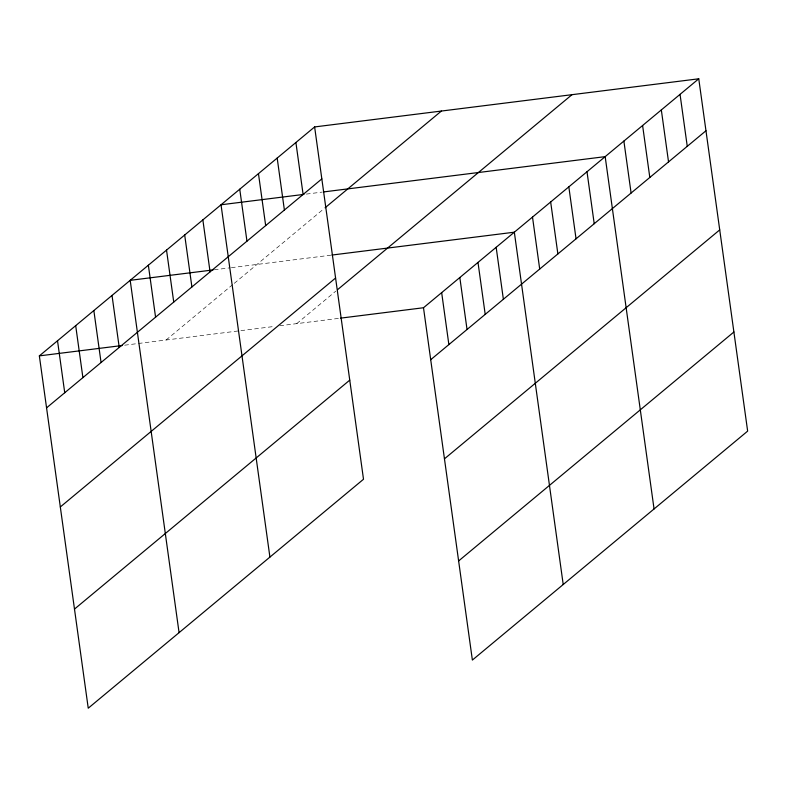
<?xml version="1.0" encoding="UTF-8"?>
<svg xmlns="http://www.w3.org/2000/svg" width="787" height="787" viewBox="0 0 787 787"><rect width="100%" height="100%" fill="white"/><g stroke="black" fill="none" stroke-linecap="round" stroke-linejoin="round"><path stroke-width="0.59" stroke-dasharray="3.94 2.95" d="M166.116 340.004L233.336 284.087M234.251 283.34L324.175 208.535M296.729 323.634L335.783 291.151M306.35 194.084L322.198 192.097M214.29 269.793L230.138 267.806M231.358 267.659L330.727 255.204M124.671 345.198L274.958 326.359M279.798 325.759L339.384 318.292"/><path stroke-width="1.18" d="M314.623 126.933L363.505 479.253L88.242 708.202L39.35 355.881L314.623 126.933L698.758 78.798L747.65 431.119L472.377 660.067L423.495 307.747L698.758 78.798M46.561 407.853L321.834 178.895M325.09 207.778L441.389 111.056M60.314 506.966L335.587 278.018M337.603 289.636L571.992 94.686M74.48 609.089L349.753 380.131M430.705 359.708L705.969 130.76M444.458 458.831L719.721 229.883M458.624 560.944L733.897 331.996M303.91 194.389L221.029 204.777L269.911 557.098M323.418 191.949L605.173 156.643L654.056 508.953M213.07 269.941L130.189 280.329L179.072 632.65M331.937 255.047L514.334 232.195L563.217 584.515M39.35 355.881L122.241 345.503M340.604 318.135L423.495 307.747M680.047 94.371L687.258 146.333M661.326 109.934L668.537 161.896M642.605 125.507L649.816 177.469M623.884 141.07L631.095 193.041M587.004 171.753L594.215 223.715M568.834 186.863L576.045 238.825M550.664 201.974L557.875 253.935M532.504 217.084L539.705 269.046M496.164 247.305L503.375 299.267M477.994 262.415L485.205 314.377M459.824 277.526L467.035 329.487M441.664 292.636L448.875 344.598M295.902 142.506L303.113 194.468M277.181 158.069L284.392 210.04M258.461 173.642L265.672 225.603M239.75 189.214L246.961 241.176M202.859 219.888L210.07 271.849M184.689 234.998L191.9 286.96M166.529 250.109L173.74 302.07M148.359 265.219L155.57 317.181M112.02 295.44L119.231 347.401M93.85 310.55L101.061 362.522M75.69 325.661L82.901 377.632M57.52 340.771L64.731 392.743"/></g></svg>
